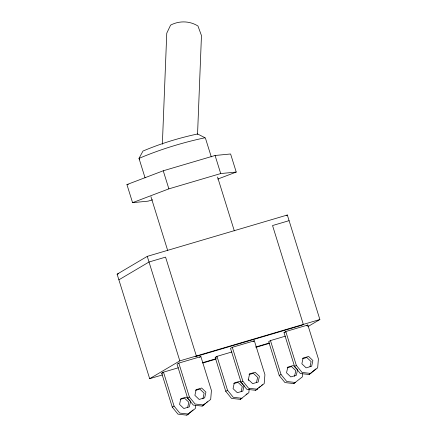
<?xml version="1.0" encoding="UTF-8"?>
<svg xmlns="http://www.w3.org/2000/svg" width="437" height="437" viewBox="0 0 437 437"><rect width="100%" height="100%" fill="white"/><g stroke="black" fill="none" stroke-linecap="round" stroke-linejoin="round"><path stroke-width="0.66" d="M162.362 144.226L166.765 33.168L170.599 25.117C179.236 20.583 189.658 20.807 197.961 26.012L201.462 35.583L197.546 134.377M195.629 405.29L195.361 408.48L186.807 415.15L177.979 414.145L172.26 407.109L161.701 373.209L163.487 372.155L178.411 367.752M249.166 388.859L248.85 392.694L240.295 399.358L231.468 398.353L225.749 391.317L215.19 357.422L216.976 356.363L231.9 351.96M302.606 373.706L302.338 376.902L293.784 383.571L284.951 382.566L279.238 375.525L268.679 341.63L270.465 340.576L285.388 336.168M187.708 407.295L188.8 402.226L184.523 398.145L180.23 399.413M190.592 401.166L189.358 406.874L183.84 408.502L179.563 404.422L180.792 398.713L186.309 397.086L190.117 400.713M202.894 398.872L204.128 393.163L199.846 389.088L195.558 390.35M241.191 391.508L242.289 386.434L238.007 382.353L233.719 383.62M244.075 385.379L242.846 391.082L237.329 392.71L233.052 388.635L234.281 382.927L239.798 381.299L243.125 384.473M256.519 382.446L257.617 377.377L253.334 373.296L249.046 374.564M294.543 376.35L295.778 370.647L291.495 366.567L287.207 367.834M297.428 370.221L296.335 375.296L290.818 376.923L286.535 372.843L287.77 367.135L293.287 365.507L297.564 369.587M310.008 366.659L311.106 361.585L306.823 357.504L302.535 358.772M186.807 415.15L193.056 409.972M202.134 406.093L210.689 399.423L211.432 390.481L200.873 356.581L178.815 363.092L177.029 364.152L187.588 398.047L193.307 405.083L202.134 406.093L205.259 403.498M206.297 402.635L207.34 401.772M240.295 399.358L241.333 398.495M246.02 394.611L247.063 393.748M255.623 390.301L264.177 383.631L264.92 374.689L254.361 340.794L232.304 347.306L230.518 348.36L241.077 382.26L246.796 389.296L255.623 390.301L257.704 388.575M258.748 387.712L260.31 386.417M261.348 385.554L262.391 384.691M293.784 383.571L294.822 382.708M309.112 374.509L317.666 367.845L318.409 358.903L307.85 325.002L285.793 331.514L284.006 332.573L294.565 366.468L300.279 373.504L309.112 374.509L315.88 368.899M162.4 374.935L149.673 378.688L117.121 274.179L147.264 256.361L287.327 215.015L319.879 319.529L307.703 326.723M118.88 279.827L149.022 262.009L165.568 257.125L196.36 355.991L195.082 356.745L302.06 325.166L303.338 324.412L272.546 225.547L289.086 220.663M286.169 215.698L287.327 215.015M149.673 378.688L179.815 360.875L319.879 319.529M199.534 357.379L200.873 356.581M253.023 341.587L254.361 340.794M306.512 325.8L307.85 325.002M172.26 407.109L174.046 406.049L163.487 372.155M187.588 398.047L189.374 396.993L178.815 363.092M225.749 391.317L227.535 390.263L216.976 356.363M241.077 382.26L242.863 381.201L232.304 347.306M279.238 375.525L281.024 374.471L270.465 340.576M294.565 366.468L296.352 365.414L285.793 331.514M152.617 199.813L148.083 201.151L132.564 202.659L126.932 184.578L163.247 170.785L215.08 155.485L230.599 153.977L236.231 172.058L217.752 179.077M132.564 202.659L168.879 188.86L220.712 173.56L236.231 172.058M117.121 274.179L118.432 273.791M284.006 332.573L285.301 332.191M161.701 373.209L163.001 372.827M215.19 357.422L216.49 357.04M202.719 362.65L216.413 358.608M255.552 347.054L269.252 343.012M202.746 363.021L215.791 359.17M256.235 347.235L269.279 343.384M211.279 156.894L205.619 138.726L205.013 137.764C182.464 142.566 160.237 149.399 139.004 158.391L145.068 177.854M126.932 184.578L128.281 184.447M310.898 373.455L302.071 372.45L296.352 365.414M295.57 382.512L286.743 381.506L281.024 374.471M257.409 389.247L248.582 388.236L242.863 381.201M242.082 398.304L233.254 397.299L227.535 390.263M203.921 405.033L195.093 404.028L189.374 396.993M188.593 414.096L179.765 413.085L174.046 406.049M205.013 137.764L197.622 133.973C178.957 137.945 160.559 143.609 142.981 151.049L139.004 158.391L139.611 159.352M215.08 155.485L220.712 173.56M217.544 177.012L234.319 230.873M248.172 379.185L248.577 380.49M163.247 170.785L168.879 188.86M150.929 196.672L167.704 250.532M147.264 256.361L179.815 360.875M196.12 389.657L194.891 395.365L199.168 399.44L204.685 397.812L205.92 392.109L201.637 388.029L196.12 389.657M249.609 373.864L248.374 379.573L252.657 383.653L258.174 382.025L259.403 376.317L255.126 372.237L249.609 373.864M303.098 358.078L301.863 363.786L306.146 367.861L311.663 366.233L312.892 360.53L308.615 356.45L303.098 358.078"/></g></svg>
